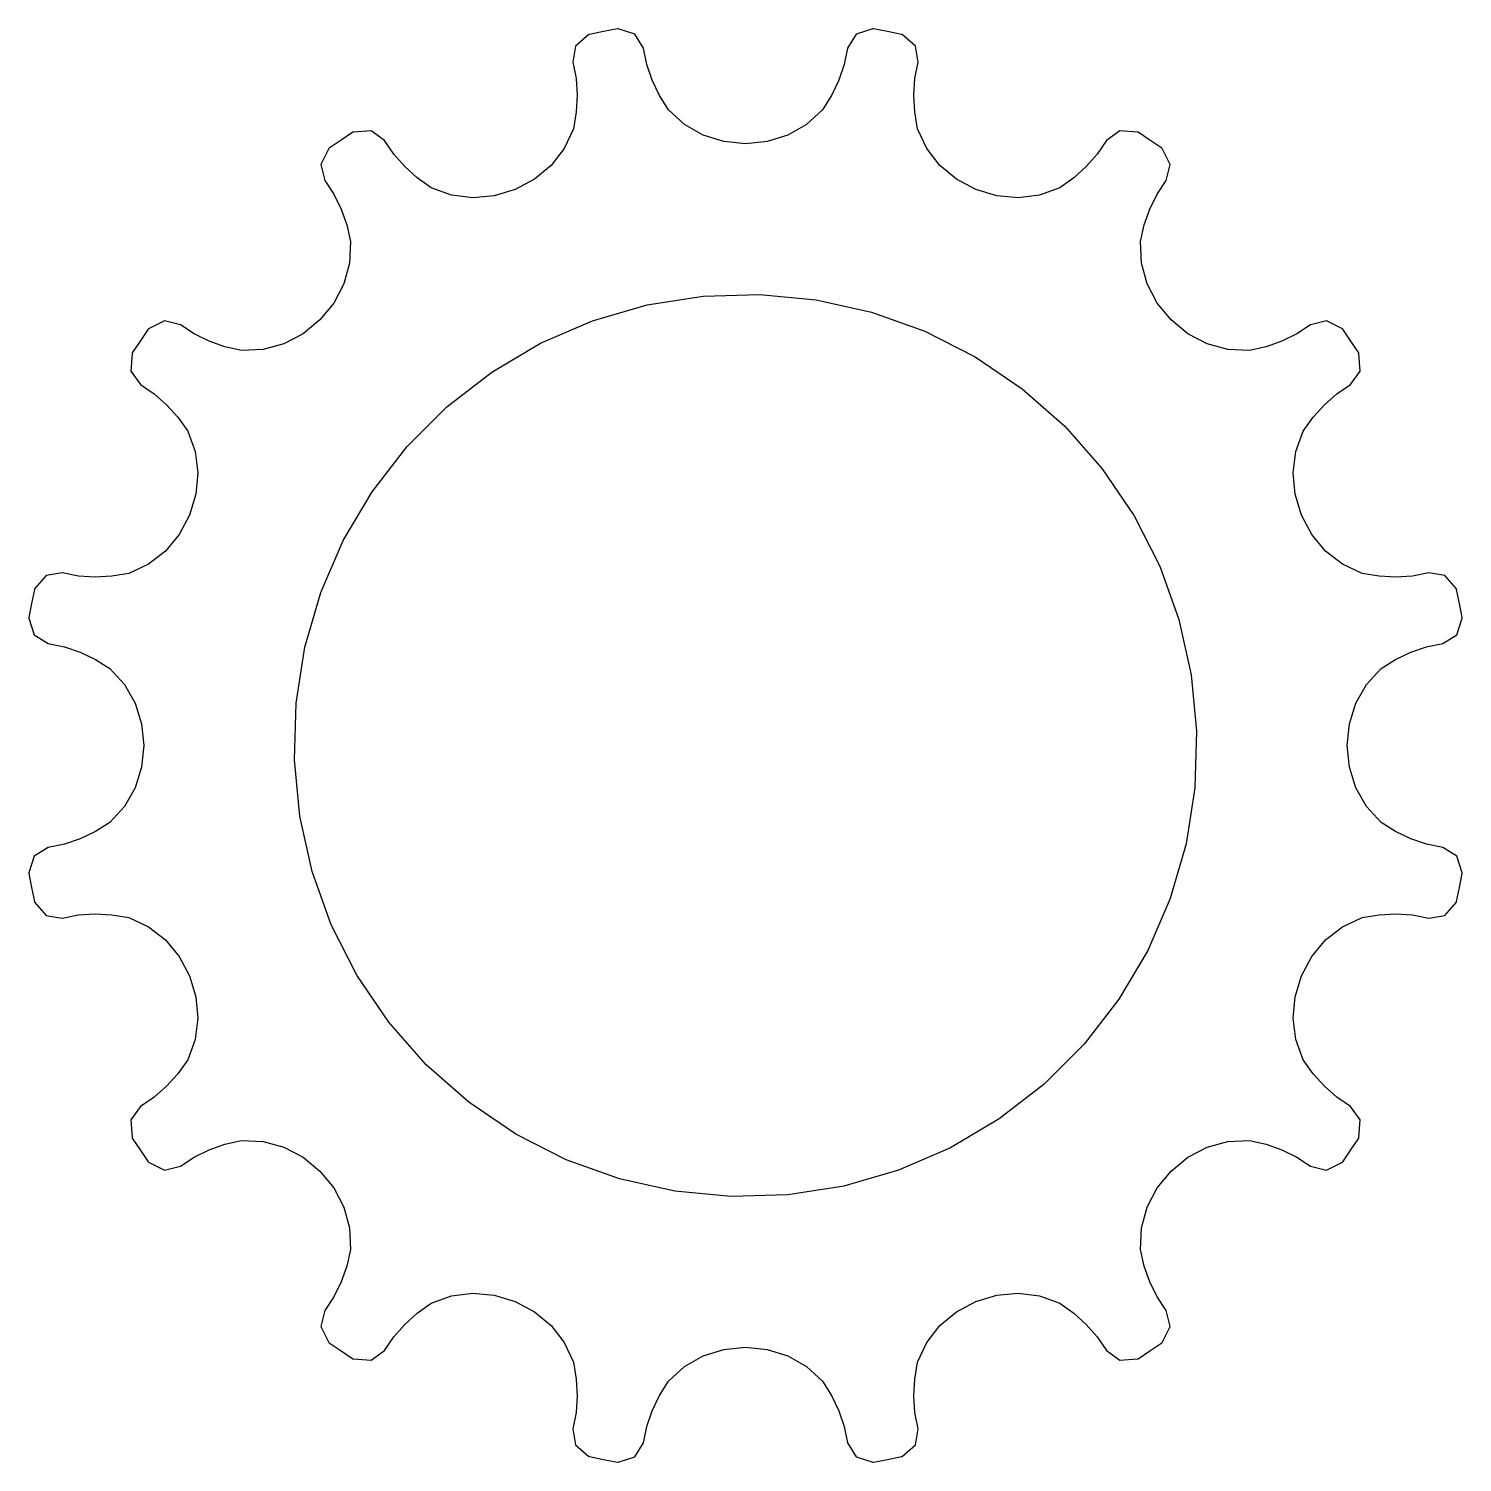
# Model space of a CAD drawing. Header units: metres. Extents: x -4.76 to 4.76, y -4.76 to 4.76.
import ezdxf

# ---------------------------------------------------------------- set-up
doc = ezdxf.new("R2010")
doc.units = ezdxf.units.M

msp = doc.modelspace()

# ---------------------------------------------------------------- linework, layer by layer
for p, q in [((-0.847046, 4.76421), (-0.850662, 4.7636)), ((-0.734589, 4.72704), (-0.847046, 4.76421)), ((0.847046, 4.76421), (0.734741, 4.72704)), ((0.850662, 4.7636), (0.847046, 4.76421)), ((-1.04059, 4.72571), (-1.13014, 4.64838)), ((-1.03702, 4.72652), (-1.04059, 4.72571)), ((-0.944031, 4.74597), (-1.03702, 4.72652)), ((-0.850662, 4.7636), (-0.944031, 4.74597)), ((-0.678375, 4.63373), (-0.734589, 4.72704)), ((0.734741, 4.72704), (0.678375, 4.63373)), ((0.944031, 4.74597), (0.850662, 4.7636)), ((1.03702, 4.72652), (0.944031, 4.74597)), ((1.04059, 4.72571), (1.03702, 4.72652)), ((1.13026, 4.64833), (1.04059, 4.72571)), ((-1.13014, 4.64838), (-1.1465, 4.5406)), ((-0.655991, 4.52583), (-0.678375, 4.63373)), ((0.678375, 4.63373), (0.656052, 4.52583)), ((1.1465, 4.5406), (1.13026, 4.64833)), ((-1.1465, 4.5406), (-1.12584, 4.43237)), ((-0.620392, 4.42119), (-0.655991, 4.52583)), ((0.656052, 4.52583), (0.620544, 4.42119)), ((1.12589, 4.43236), (1.1465, 4.5406)), ((-1.12584, 4.43237), (-1.11859, 4.32211)), ((-0.572189, 4.3205), (-0.620392, 4.42119)), ((0.620544, 4.42119), (0.572357, 4.3205)), ((1.11874, 4.32205), (1.12589, 4.43236)), ((-1.11859, 4.32211), (-1.12457, 4.21065)), ((-0.511993, 4.2245), (-0.572189, 4.3205)), ((0.572357, 4.3205), (0.511993, 4.2245)), ((1.12474, 4.21059), (1.11874, 4.32205)), ((-1.12457, 4.21065), (-1.14362, 4.09886)), ((-0.406158, 4.12733), (-0.511993, 4.2245)), ((0.511993, 4.2245), (0.406158, 4.12733)), ((1.14362, 4.09886), (1.12474, 4.21059)), ((-1.14362, 4.09886), (-1.20421, 3.96858)), ((-0.281647, 4.05698), (-0.406158, 4.12733)), ((0.406158, 4.12733), (0.281647, 4.05698)), ((1.20421, 3.96858), (1.14362, 4.09886)), ((-2.68837, 4.02344), (-2.76685, 3.96988)), ((-2.60886, 4.07544), (-2.68837, 4.02344)), ((-2.60576, 4.07739), (-2.60886, 4.07544)), ((-2.48764, 4.08609), (-2.60576, 4.07739)), ((-2.39999, 4.02139), (-2.48764, 4.08609)), ((-2.33803, 3.93028), (-2.39999, 4.02139)), ((-0.144287, 4.01422), (-0.281647, 4.05698)), ((0, 3.99979), (-0.144287, 4.01422)), ((0.144287, 4.01422), (0, 3.99979)), ((0.281647, 4.05698), (0.144287, 4.01422)), ((2.39999, 4.02139), (2.33807, 3.93025)), ((2.48776, 4.08603), (2.39999, 4.02139)), ((2.60576, 4.07739), (2.48776, 4.08603)), ((2.60886, 4.07544), (2.60576, 4.07739)), ((2.68837, 4.02344), (2.60886, 4.07544)), ((2.76685, 3.96988), (2.68837, 4.02344)), ((-2.76984, 3.96776), (-2.82297, 3.86205)), ((-2.76685, 3.96988), (-2.76984, 3.96776)), ((-2.26508, 3.84723), (-2.33803, 3.93028)), ((-1.20421, 3.96858), (-1.29231, 3.85593)), ((1.29231, 3.85593), (1.20421, 3.96858)), ((2.33807, 3.93025), (2.26523, 3.84717)), ((2.76984, 3.96776), (2.76685, 3.96988)), ((2.82307, 3.86195), (2.76984, 3.96776)), ((-2.82297, 3.86205), (-2.79684, 3.75623)), ((-2.18201, 3.77264), (-2.26508, 3.84723)), ((-1.29231, 3.85593), (-1.40286, 3.76387)), ((1.40286, 3.76387), (1.29231, 3.85593)), ((2.26523, 3.84717), (2.18217, 3.77258)), ((2.79684, 3.75623), (2.82307, 3.86195)), ((-2.79684, 3.75623), (-2.73634, 3.66414)), ((-2.08968, 3.70699), (-2.18201, 3.77264)), ((-1.40286, 3.76387), (-1.53064, 3.69531)), ((1.53064, 3.69531), (1.40286, 3.76387)), ((2.18217, 3.77258), (2.08968, 3.70699)), ((2.73637, 3.66411), (2.79684, 3.75623)), ((-2.73634, 3.66414), (-2.68745, 3.56505)), ((-1.95471, 3.65771), (-2.08968, 3.70699)), ((-1.81274, 3.64037), (-1.95471, 3.65771)), ((-1.66948, 3.65343), (-1.81274, 3.64037)), ((-1.53064, 3.69531), (-1.66948, 3.65343)), ((1.66948, 3.65343), (1.53064, 3.69531)), ((1.81274, 3.64037), (1.66948, 3.65343)), ((1.95471, 3.65771), (1.81274, 3.64037)), ((2.08968, 3.70699), (1.95471, 3.65771)), ((2.68756, 3.56493), (2.73637, 3.66411)), ((-2.68745, 3.56505), (-2.65031, 3.45976)), ((2.65044, 3.45964), (2.68756, 3.56493)), ((-2.65031, 3.45976), (-2.62512, 3.34921)), ((2.62512, 3.34921), (2.65044, 3.45964)), ((-2.62512, 3.34921), (-2.63126, 3.20566)), ((2.63126, 3.20566), (2.62512, 3.34921)), ((-2.63126, 3.20566), (-2.66956, 3.06787)), ((2.66956, 3.06787), (2.63126, 3.20566)), ((-2.66956, 3.06787), (-2.73645, 2.94051)), ((2.73645, 2.94051), (2.66956, 3.06787)), ((-0.654419, 2.92773), (-0.282318, 2.98668)), ((-0.282318, 2.98668), (0.094223, 2.9985)), ((0.094223, 2.9985), (0.469299, 2.96306)), ((0.469299, 2.96306), (0.83696, 2.88087)), ((-2.73645, 2.94051), (-2.82826, 2.82826)), ((-1.0162, 2.82263), (-0.654419, 2.92773)), ((0.83696, 2.88087), (1.19144, 2.75325)), ((2.82826, 2.82826), (2.73645, 2.94051)), ((-3.96988, 2.76685), (-4.02344, 2.68837)), ((-3.96776, 2.76984), (-3.96988, 2.76685)), ((-3.86195, 2.82307), (-3.96776, 2.76984)), ((-3.75623, 2.79684), (-3.86195, 2.82307)), ((-3.66411, 2.73637), (-3.75623, 2.79684)), ((-2.82826, 2.82826), (-2.94051, 2.73645)), ((-1.36197, 2.673), (-1.0162, 2.82263)), ((2.94051, 2.73645), (2.82826, 2.82826)), ((3.75623, 2.79684), (3.66414, 2.73634)), ((3.86205, 2.82297), (3.75623, 2.79684)), ((3.96776, 2.76984), (3.86205, 2.82297)), ((3.96988, 2.76685), (3.96776, 2.76984)), ((4.02344, 2.68837), (3.96988, 2.76685)), ((-4.02344, 2.68837), (-4.07544, 2.60886)), ((-3.56493, 2.68756), (-3.66411, 2.73637)), ((-3.45964, 2.65044), (-3.56493, 2.68756)), ((-3.06787, 2.66956), (-3.20566, 2.63126)), ((-2.94051, 2.73645), (-3.06787, 2.66956)), ((-1.68625, 2.48123), (-1.36197, 2.673)), ((1.19144, 2.75325), (1.52711, 2.58221)), ((3.06787, 2.66956), (2.94051, 2.73645)), ((3.20566, 2.63126), (3.06787, 2.66956)), ((3.56505, 2.68745), (3.45976, 2.65031)), ((3.66414, 2.73634), (3.56505, 2.68745)), ((4.07544, 2.60886), (4.02344, 2.68837)), ((-4.07739, 2.60576), (-4.08603, 2.48776)), ((-4.07544, 2.60886), (-4.07739, 2.60576)), ((-3.34921, 2.62512), (-3.45964, 2.65044)), ((-3.20566, 2.63126), (-3.34921, 2.62512)), ((1.52711, 2.58221), (1.83871, 2.37045)), ((3.34921, 2.62512), (3.20566, 2.63126)), ((3.45976, 2.65031), (3.34921, 2.62512)), ((4.07739, 2.60576), (4.07544, 2.60886)), ((4.08609, 2.48764), (4.07739, 2.60576)), ((-4.08603, 2.48776), (-4.02139, 2.39999)), ((-1.98393, 2.25032), (-1.68625, 2.48123)), ((4.02139, 2.39999), (4.08609, 2.48764)), ((-4.02139, 2.39999), (-3.93025, 2.33807)), ((3.93028, 2.33803), (4.02139, 2.39999)), ((-3.93025, 2.33807), (-3.84717, 2.26523)), ((1.83871, 2.37045), (2.12131, 2.12131)), ((3.84723, 2.26508), (3.93028, 2.33803)), ((-3.84717, 2.26523), (-3.77258, 2.18217)), ((-2.25032, 1.98393), (-1.98393, 2.25032)), ((3.77264, 2.18201), (3.84723, 2.26508)), ((-3.77258, 2.18217), (-3.70699, 2.08968)), ((2.12131, 2.12131), (2.37045, 1.83871)), ((3.70699, 2.08968), (3.77264, 2.18201)), ((-3.70699, 2.08968), (-3.65771, 1.95471)), ((3.65771, 1.95471), (3.70699, 2.08968)), ((-3.65771, 1.95471), (-3.64037, 1.81274)), ((-2.48123, 1.68625), (-2.25032, 1.98393)), ((3.64037, 1.81274), (3.65771, 1.95471)), ((-3.64037, 1.81274), (-3.65343, 1.66948)), ((2.37045, 1.83871), (2.58221, 1.52711)), ((3.65343, 1.66948), (3.64037, 1.81274)), ((-3.65343, 1.66948), (-3.69531, 1.53064)), ((-2.673, 1.36197), (-2.48123, 1.68625)), ((3.69531, 1.53064), (3.65343, 1.66948)), ((-3.69531, 1.53064), (-3.76387, 1.40286)), ((2.58221, 1.52711), (2.75325, 1.19144)), ((3.76387, 1.40286), (3.69531, 1.53064)), ((-3.76387, 1.40286), (-3.85593, 1.29231)), ((-2.82263, 1.0162), (-2.673, 1.36197)), ((3.85593, 1.29231), (3.76387, 1.40286)), ((-3.85593, 1.29231), (-3.96858, 1.20421)), ((3.96858, 1.20421), (3.85593, 1.29231)), ((-4.5406, 1.1465), (-4.64833, 1.13026)), ((-4.43236, 1.12589), (-4.5406, 1.1465)), ((-4.09886, 1.14362), (-4.21059, 1.12474)), ((-3.96858, 1.20421), (-4.09886, 1.14362)), ((2.75325, 1.19144), (2.88087, 0.83696)), ((4.09886, 1.14362), (3.96858, 1.20421)), ((4.21065, 1.12457), (4.09886, 1.14362)), ((4.5406, 1.1465), (4.43237, 1.12584)), ((4.64838, 1.13014), (4.5406, 1.1465)), ((-4.64833, 1.13026), (-4.72571, 1.04059)), ((-4.32205, 1.11874), (-4.43236, 1.12589)), ((-4.21059, 1.12474), (-4.32205, 1.11874)), ((4.32211, 1.11859), (4.21065, 1.12457)), ((4.43237, 1.12584), (4.32211, 1.11859)), ((4.72571, 1.04059), (4.64838, 1.13014)), ((-4.72652, 1.03702), (-4.74597, 0.944031)), ((-4.72571, 1.04059), (-4.72652, 1.03702)), ((-2.92773, 0.654419), (-2.82263, 1.0162)), ((4.72652, 1.03702), (4.72571, 1.04059)), ((4.74597, 0.944031), (4.72652, 1.03702)), ((-4.74597, 0.944031), (-4.7636, 0.850662)), ((4.7636, 0.850662), (4.74597, 0.944031)), ((-4.7636, 0.850662), (-4.76421, 0.847046)), ((-4.76421, 0.847046), (-4.72704, 0.734741)), ((2.88087, 0.83696), (2.96306, 0.469299)), ((4.72704, 0.734589), (4.76421, 0.847046)), ((4.76421, 0.847046), (4.7636, 0.850662)), ((-4.72704, 0.734741), (-4.63373, 0.678375)), ((-4.63373, 0.678375), (-4.52583, 0.656052)), ((4.52583, 0.655991), (4.63373, 0.678375)), ((4.63373, 0.678375), (4.72704, 0.734589)), ((-4.52583, 0.656052), (-4.42119, 0.620544)), ((-4.42119, 0.620544), (-4.3205, 0.572357)), ((-4.3205, 0.572357), (-4.2245, 0.511993)), ((-2.98668, 0.282318), (-2.92773, 0.654419)), ((4.2245, 0.511993), (4.3205, 0.572189)), ((4.3205, 0.572189), (4.42119, 0.620392)), ((4.42119, 0.620392), (4.52583, 0.655991)), ((-4.2245, 0.511993), (-4.12733, 0.406158)), ((4.12733, 0.406158), (4.2245, 0.511993)), ((-4.12733, 0.406158), (-4.05698, 0.281647)), ((2.96306, 0.469299), (2.9985, 0.094223)), ((4.05698, 0.281647), (4.12733, 0.406158)), ((-4.05698, 0.281647), (-4.01422, 0.144287)), ((-2.9985, -0.094223), (-2.98668, 0.282318)), ((4.01422, 0.144287), (4.05698, 0.281647)), ((-4.01422, 0.144287), (-3.99979, 0)), ((3.99979, 0), (4.01422, 0.144287)), ((-3.99979, 0), (-4.01422, -0.144287)), ((2.9985, 0.094223), (2.98668, -0.282318)), ((4.01422, -0.144287), (3.99979, 0)), ((-2.96306, -0.469299), (-2.9985, -0.094223)), ((-4.01422, -0.144287), (-4.05698, -0.281647)), ((4.05698, -0.281647), (4.01422, -0.144287)), ((-4.05698, -0.281647), (-4.12733, -0.406158)), ((2.98668, -0.282318), (2.92773, -0.654419)), ((4.12733, -0.406158), (4.05698, -0.281647)), ((-4.12733, -0.406158), (-4.2245, -0.511993)), ((-2.88087, -0.83696), (-2.96306, -0.469299)), ((4.2245, -0.511993), (4.12733, -0.406158)), ((-4.2245, -0.511993), (-4.3205, -0.572189)), ((4.3205, -0.572357), (4.2245, -0.511993)), ((-4.52583, -0.655991), (-4.63373, -0.678375)), ((-4.42119, -0.620392), (-4.52583, -0.655991)), ((-4.3205, -0.572189), (-4.42119, -0.620392)), ((2.92773, -0.654419), (2.82263, -1.0162)), ((4.42119, -0.620544), (4.3205, -0.572357)), ((4.52583, -0.656052), (4.42119, -0.620544)), ((4.63373, -0.678375), (4.52583, -0.656052)), ((-4.72704, -0.734589), (-4.76421, -0.847046)), ((-4.63373, -0.678375), (-4.72704, -0.734589)), ((4.72704, -0.734741), (4.63373, -0.678375)), ((4.76421, -0.847046), (4.72704, -0.734741)), ((-4.76421, -0.847046), (-4.7636, -0.850662)), ((-4.7636, -0.850662), (-4.74597, -0.944031)), ((-2.75325, -1.19144), (-2.88087, -0.83696)), ((4.74597, -0.944031), (4.7636, -0.850662)), ((4.7636, -0.850662), (4.76421, -0.847046)), ((-4.74597, -0.944031), (-4.72652, -1.03702)), ((4.72652, -1.03702), (4.74597, -0.944031)), ((-4.72652, -1.03702), (-4.72571, -1.04059)), ((-4.72571, -1.04059), (-4.64838, -1.13014)), ((2.82263, -1.0162), (2.673, -1.36197)), ((4.64833, -1.13026), (4.72571, -1.04059)), ((4.72571, -1.04059), (4.72652, -1.03702)), ((-4.64838, -1.13014), (-4.5406, -1.1465)), ((-4.5406, -1.1465), (-4.43237, -1.12584)), ((-4.43237, -1.12584), (-4.32211, -1.11859)), ((-4.32211, -1.11859), (-4.21065, -1.12457)), ((-4.21065, -1.12457), (-4.09886, -1.14362)), ((4.09886, -1.14362), (4.21059, -1.12474)), ((4.21059, -1.12474), (4.32205, -1.11874)), ((4.32205, -1.11874), (4.43236, -1.12589)), ((4.43236, -1.12589), (4.5406, -1.1465)), ((4.5406, -1.1465), (4.64833, -1.13026)), ((-4.09886, -1.14362), (-3.96858, -1.20421)), ((-3.96858, -1.20421), (-3.85593, -1.29231)), ((-2.58221, -1.52711), (-2.75325, -1.19144)), ((3.85593, -1.29231), (3.96858, -1.20421)), ((3.96858, -1.20421), (4.09886, -1.14362)), ((-3.85593, -1.29231), (-3.76387, -1.40286)), ((3.76387, -1.40286), (3.85593, -1.29231)), ((-3.76387, -1.40286), (-3.69531, -1.53064)), ((2.673, -1.36197), (2.48123, -1.68625)), ((3.69531, -1.53064), (3.76387, -1.40286)), ((-3.69531, -1.53064), (-3.65343, -1.66948)), ((-2.37045, -1.83871), (-2.58221, -1.52711)), ((3.65343, -1.66948), (3.69531, -1.53064)), ((-3.65343, -1.66948), (-3.64037, -1.81274)), ((2.48123, -1.68625), (2.25032, -1.98393)), ((3.64037, -1.81274), (3.65343, -1.66948)), ((-3.64037, -1.81274), (-3.65771, -1.95471)), ((-2.12131, -2.12131), (-2.37045, -1.83871)), ((3.65771, -1.95471), (3.64037, -1.81274)), ((-3.65771, -1.95471), (-3.70699, -2.08968)), ((2.25032, -1.98393), (1.98393, -2.25032)), ((3.70699, -2.08968), (3.65771, -1.95471)), ((-3.70699, -2.08968), (-3.77264, -2.18201)), ((3.77258, -2.18217), (3.70699, -2.08968)), ((-3.77264, -2.18201), (-3.84723, -2.26508)), ((-1.83871, -2.37045), (-2.12131, -2.12131)), ((3.84717, -2.26523), (3.77258, -2.18217)), ((-3.84723, -2.26508), (-3.93028, -2.33803)), ((1.98393, -2.25032), (1.68625, -2.48123)), ((3.93025, -2.33807), (3.84717, -2.26523)), ((-3.93028, -2.33803), (-4.02139, -2.39999)), ((-1.52711, -2.58221), (-1.83871, -2.37045)), ((4.02139, -2.39999), (3.93025, -2.33807)), ((-4.02139, -2.39999), (-4.08609, -2.48764)), ((4.08603, -2.48776), (4.02139, -2.39999)), ((-4.08609, -2.48764), (-4.07739, -2.60576)), ((1.68625, -2.48123), (1.36197, -2.673)), ((4.07739, -2.60576), (4.08603, -2.48776)), ((-4.07739, -2.60576), (-4.07544, -2.60886)), ((-4.07544, -2.60886), (-4.02344, -2.68837)), ((-3.56505, -2.68745), (-3.45976, -2.65031)), ((-3.45976, -2.65031), (-3.34921, -2.62512)), ((-3.34921, -2.62512), (-3.20566, -2.63126)), ((-3.20566, -2.63126), (-3.06787, -2.66956)), ((-1.19144, -2.75325), (-1.52711, -2.58221)), ((3.06787, -2.66956), (3.20566, -2.63126)), ((3.20566, -2.63126), (3.34921, -2.62512)), ((3.34921, -2.62512), (3.45964, -2.65044)), ((3.45964, -2.65044), (3.56493, -2.68756)), ((4.02344, -2.68837), (4.07544, -2.60886)), ((4.07544, -2.60886), (4.07739, -2.60576)), ((-4.02344, -2.68837), (-3.96988, -2.76685)), ((-3.75623, -2.79684), (-3.66414, -2.73634)), ((-3.66414, -2.73634), (-3.56505, -2.68745)), ((-3.06787, -2.66956), (-2.94051, -2.73645)), ((-2.94051, -2.73645), (-2.82826, -2.82826)), ((-0.83696, -2.88087), (-1.19144, -2.75325)), ((1.36197, -2.673), (1.0162, -2.82263)), ((2.82826, -2.82826), (2.94051, -2.73645)), ((2.94051, -2.73645), (3.06787, -2.66956)), ((3.56493, -2.68756), (3.66411, -2.73637)), ((3.66411, -2.73637), (3.75623, -2.79684)), ((3.96988, -2.76685), (4.02344, -2.68837)), ((-3.96988, -2.76685), (-3.96776, -2.76984)), ((-3.96776, -2.76984), (-3.86205, -2.82297)), ((-3.86205, -2.82297), (-3.75623, -2.79684)), ((-2.82826, -2.82826), (-2.73645, -2.94051)), ((1.0162, -2.82263), (0.654419, -2.92773)), ((2.73645, -2.94051), (2.82826, -2.82826)), ((3.75623, -2.79684), (3.86195, -2.82307)), ((3.86195, -2.82307), (3.96776, -2.76984)), ((3.96776, -2.76984), (3.96988, -2.76685)), ((-2.73645, -2.94051), (-2.66956, -3.06787)), ((-0.469299, -2.96306), (-0.83696, -2.88087)), ((0.654419, -2.92773), (0.282318, -2.98668)), ((2.66956, -3.06787), (2.73645, -2.94051)), ((-0.094223, -2.9985), (-0.469299, -2.96306)), ((0.282318, -2.98668), (-0.094223, -2.9985)), ((-2.66956, -3.06787), (-2.63126, -3.20566)), ((2.63126, -3.20566), (2.66956, -3.06787)), ((-2.63126, -3.20566), (-2.62512, -3.34921)), ((2.62512, -3.34921), (2.63126, -3.20566)), ((-2.62512, -3.34921), (-2.65044, -3.45964)), ((2.65031, -3.45976), (2.62512, -3.34921)), ((-2.65044, -3.45964), (-2.68756, -3.56493)), ((2.68745, -3.56505), (2.65031, -3.45976)), ((-2.68756, -3.56493), (-2.73637, -3.66411)), ((2.73634, -3.66414), (2.68745, -3.56505)), ((-2.73637, -3.66411), (-2.79684, -3.75623)), ((-2.18217, -3.77258), (-2.08968, -3.70699)), ((-2.08968, -3.70699), (-1.95471, -3.65771)), ((-1.95471, -3.65771), (-1.81274, -3.64037)), ((-1.81274, -3.64037), (-1.66948, -3.65343)), ((-1.66948, -3.65343), (-1.53064, -3.69531)), ((-1.53064, -3.69531), (-1.40286, -3.76387)), ((1.40286, -3.76387), (1.53064, -3.69531)), ((1.53064, -3.69531), (1.66948, -3.65343)), ((1.66948, -3.65343), (1.81274, -3.64037)), ((1.81274, -3.64037), (1.95471, -3.65771)), ((1.95471, -3.65771), (2.08968, -3.70699)), ((2.08968, -3.70699), (2.18201, -3.77264)), ((2.79684, -3.75623), (2.73634, -3.66414)), ((-2.79684, -3.75623), (-2.82307, -3.86195)), ((-2.26523, -3.84717), (-2.18217, -3.77258)), ((-1.40286, -3.76387), (-1.29231, -3.85593)), ((1.29231, -3.85593), (1.40286, -3.76387)), ((2.18201, -3.77264), (2.26508, -3.84723)), ((2.82297, -3.86205), (2.79684, -3.75623)), ((-2.82307, -3.86195), (-2.76984, -3.96776)), ((-2.33807, -3.93025), (-2.26523, -3.84717)), ((-1.29231, -3.85593), (-1.20421, -3.96858)), ((1.20421, -3.96858), (1.29231, -3.85593)), ((2.26508, -3.84723), (2.33803, -3.93028)), ((2.76984, -3.96776), (2.82297, -3.86205)), ((-2.76984, -3.96776), (-2.76685, -3.96988)), ((-2.76685, -3.96988), (-2.68837, -4.02344)), ((-2.39999, -4.02139), (-2.33807, -3.93025)), ((-1.20421, -3.96858), (-1.14362, -4.09886)), ((-0.144287, -4.01422), (0, -3.99979)), ((0, -3.99979), (0.144287, -4.01422)), ((1.14362, -4.09886), (1.20421, -3.96858)), ((2.33803, -3.93028), (2.39999, -4.02139)), ((2.68837, -4.02344), (2.76685, -3.96988)), ((2.76685, -3.96988), (2.76984, -3.96776)), ((-2.68837, -4.02344), (-2.60886, -4.07544)), ((-2.60886, -4.07544), (-2.60576, -4.07739)), ((-2.60576, -4.07739), (-2.48776, -4.08603)), ((-2.48776, -4.08603), (-2.39999, -4.02139)), ((-0.406158, -4.12733), (-0.281647, -4.05698)), ((-0.281647, -4.05698), (-0.144287, -4.01422)), ((0.144287, -4.01422), (0.281647, -4.05698)), ((0.281647, -4.05698), (0.406158, -4.12733)), ((2.39999, -4.02139), (2.48764, -4.08609)), ((2.48764, -4.08609), (2.60576, -4.07739)), ((2.60576, -4.07739), (2.60886, -4.07544)), ((2.60886, -4.07544), (2.68837, -4.02344)), ((-1.14362, -4.09886), (-1.12474, -4.21059)), ((-0.511993, -4.2245), (-0.406158, -4.12733)), ((0.406158, -4.12733), (0.511993, -4.2245)), ((1.12457, -4.21065), (1.14362, -4.09886)), ((-1.12474, -4.21059), (-1.11874, -4.32205)), ((-0.572357, -4.3205), (-0.511993, -4.2245)), ((0.511993, -4.2245), (0.572189, -4.3205)), ((1.11859, -4.32211), (1.12457, -4.21065)), ((-1.11874, -4.32205), (-1.12589, -4.43236)), ((-0.620544, -4.42119), (-0.572357, -4.3205)), ((0.572189, -4.3205), (0.620392, -4.42119)), ((1.12584, -4.43237), (1.11859, -4.32211)), ((-1.12589, -4.43236), (-1.1465, -4.5406)), ((-0.656052, -4.52583), (-0.620544, -4.42119)), ((0.620392, -4.42119), (0.655991, -4.52583)), ((1.1465, -4.5406), (1.12584, -4.43237)), ((-1.1465, -4.5406), (-1.13026, -4.64833)), ((-0.678375, -4.63373), (-0.656052, -4.52583)), ((0.655991, -4.52583), (0.678375, -4.63373)), ((1.13014, -4.64838), (1.1465, -4.5406)), ((-1.13026, -4.64833), (-1.04059, -4.72571)), ((-0.734741, -4.72704), (-0.678375, -4.63373)), ((0.678375, -4.63373), (0.734589, -4.72704)), ((1.04059, -4.72571), (1.13014, -4.64838)), ((-1.04059, -4.72571), (-1.03702, -4.72652)), ((-1.03702, -4.72652), (-0.944031, -4.74597)), ((-0.944031, -4.74597), (-0.850662, -4.7636)), ((-0.850662, -4.7636), (-0.847046, -4.76421)), ((-0.847046, -4.76421), (-0.734741, -4.72704)), ((0.734589, -4.72704), (0.847046, -4.76421)), ((0.847046, -4.76421), (0.850662, -4.7636)), ((0.850662, -4.7636), (0.944031, -4.74597)), ((0.944031, -4.74597), (1.03702, -4.72652)), ((1.03702, -4.72652), (1.04059, -4.72571))]:
    msp.add_line(p, q)

doc.saveas('drawing.dxf')
